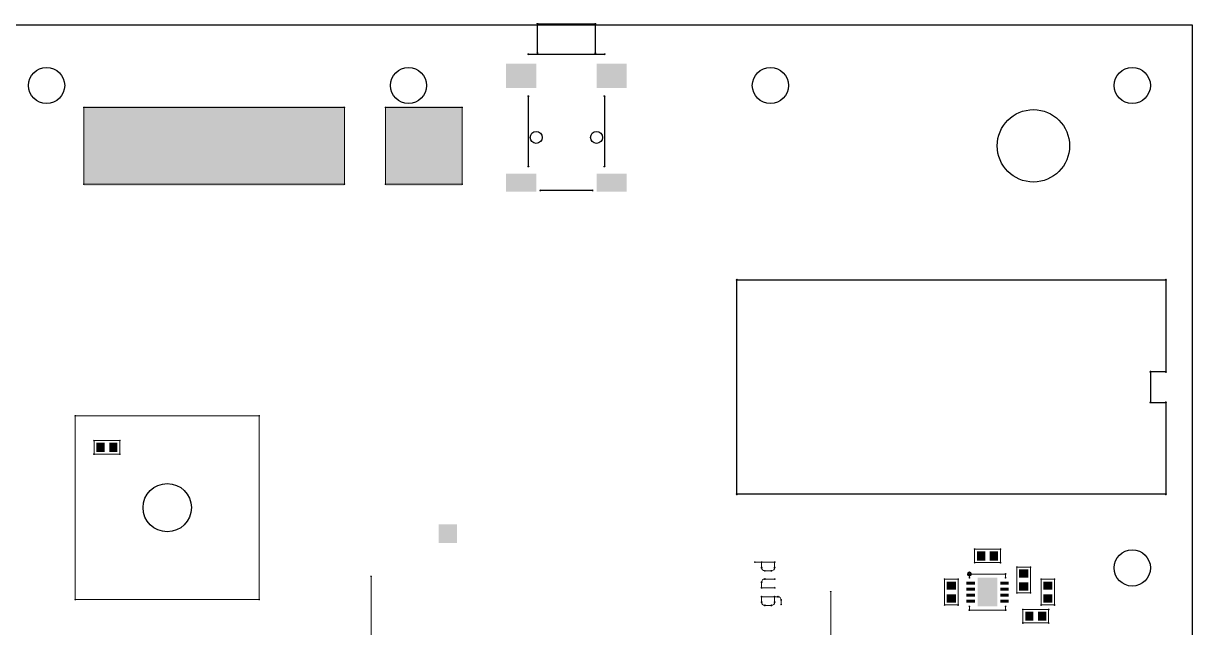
# Model space of a CAD drawing. Header units: millimetres. Extents: x 328 to 783, y 348 to 515.
# Drawn here: x 685.9 to 782.8, y 443.1 to 493.2 of the extents above; entities that cross this region are included whole.
import ezdxf

# ---------------------------------------------------------------- set-up
doc = ezdxf.new("R2010")
doc.units = ezdxf.units.MM
doc.layers.add('20', color=31, linetype='Continuous')
doc.layers.add('21', color=9, linetype='Continuous')

msp = doc.modelspace()

# ---------------------------------------------------------------- hatches: boundary and pattern name
at = {"linetype": 'Continuous'}
for points in [[(725.89, 489.85), (725.89, 487.85), (728.39, 487.85), (728.39, 489.85)], [(733.39, 489.85), (733.39, 487.85), (735.89, 487.85), (735.89, 489.85)], [(690.895, 486.352), (690.895, 479.748), (712.485, 479.748), (712.485, 486.352)], [(715.895, 486.352), (715.895, 479.748), (722.245, 479.748), (722.245, 486.352)], [(691.975, 483.875), (691.975, 482.225), (693.625, 482.225), (693.625, 483.875)], [(691.975, 483.875), (691.975, 482.225), (693.625, 482.225), (693.625, 483.875)], [(716.975, 483.875), (716.975, 482.225), (718.625, 482.225), (718.625, 483.875)], [(716.975, 483.875), (716.975, 482.225), (718.625, 482.225), (718.625, 483.875)], [(728.39, 479.25), (728.39, 480.75), (725.89, 480.75), (725.89, 479.25)], [(735.89, 479.25), (735.89, 480.75), (733.39, 480.75), (733.39, 479.25)], [(691.924, 458.431), (691.924, 457.669), (692.61, 457.669), (692.61, 458.431)], [(692.292, 458.304), (692.292, 457.796), (692.546, 457.796), (692.546, 458.304)], [(692.991, 458.431), (692.991, 457.669), (693.676, 457.669), (693.676, 458.431)], [(693.054, 458.304), (693.054, 457.796), (693.308, 457.796), (693.308, 458.304)], [(721.812, 451.658), (720.288, 451.658), (720.288, 450.134), (721.812, 450.134)], [(721.812, 451.658), (720.288, 451.658), (720.288, 450.134), (721.812, 450.134)], [(764.924, 449.431), (764.924, 448.669), (765.61, 448.669), (765.61, 449.431)], [(765.292, 449.304), (765.292, 448.796), (765.546, 448.796), (765.546, 449.304)], [(765.99, 449.431), (765.99, 448.669), (766.676, 448.669), (766.676, 449.431)], [(766.054, 449.304), (766.054, 448.796), (766.308, 448.796), (766.308, 449.304)], [(768.419, 447.24), (769.181, 447.24), (769.181, 447.926), (768.419, 447.926)], [(762.419, 446.24), (763.181, 446.24), (763.181, 446.926), (762.419, 446.926)], [(764.05, 446.925), (764.05, 446.675), (764.75, 446.675), (764.75, 446.925)], [(764.975, 447.24), (764.975, 444.86), (766.625, 444.86), (766.625, 447.24)], [(767.55, 446.675), (767.55, 446.925), (766.85, 446.925), (766.85, 446.675)], [(768.419, 446.174), (769.181, 446.174), (769.181, 446.86), (768.419, 446.86)], [(768.546, 447.304), (769.054, 447.304), (769.054, 447.558), (768.546, 447.558)], [(770.419, 446.24), (771.181, 446.24), (771.181, 446.926), (770.419, 446.926)], [(762.419, 445.174), (763.181, 445.174), (763.181, 445.86), (762.419, 445.86)], [(762.546, 446.304), (763.054, 446.304), (763.054, 446.558), (762.546, 446.558)], [(764.05, 446.425), (764.05, 446.175), (764.75, 446.175), (764.75, 446.425)], [(764.05, 445.925), (764.05, 445.675), (764.75, 445.675), (764.75, 445.925)], [(767.55, 446.175), (767.55, 446.425), (766.85, 446.425), (766.85, 446.175)], [(767.55, 445.675), (767.55, 445.925), (766.85, 445.925), (766.85, 445.675)], [(768.546, 446.542), (769.054, 446.542), (769.054, 446.796), (768.546, 446.796)], [(770.419, 445.174), (771.181, 445.174), (771.181, 445.86), (770.419, 445.86)], [(770.546, 446.304), (771.054, 446.304), (771.054, 446.558), (770.546, 446.558)], [(762.546, 445.542), (763.054, 445.542), (763.054, 445.796), (762.546, 445.796)], [(764.05, 445.425), (764.05, 445.175), (764.75, 445.175), (764.75, 445.425)], [(767.55, 445.175), (767.55, 445.425), (766.85, 445.425), (766.85, 445.175)], [(770.546, 445.542), (771.054, 445.542), (771.054, 445.796), (770.546, 445.796)], [(769.61, 443.669), (769.61, 444.431), (768.924, 444.431), (768.924, 443.669)], [(769.546, 443.796), (769.546, 444.304), (769.292, 444.304), (769.292, 443.796)], [(770.676, 443.669), (770.676, 444.431), (769.99, 444.431), (769.99, 443.669)], [(770.308, 443.796), (770.308, 444.304), (770.054, 444.304), (770.054, 443.796)]]:
    msp.add_hatch(color=179, dxfattribs=at).paths.add_polyline_path(points, flags=0)

# ---------------------------------------------------------------- linework, layer by layer
at = {"layer": '20'}
for p, q in [((782.8, 493.05), (327.8, 493.05)), ((782.8, 363.05), (782.8, 493.05))]:
    msp.add_line(p, q, dxfattribs=at)
for centre, radius in [((687.8, 488.05), 1.5), ((717.8, 488.05), 1.5), ((747.8, 488.05), 1.5), ((777.8, 488.05), 1.5), ((769.6, 483.05), 3), ((728.39, 483.75), 0.5), ((733.39, 483.75), 0.5), ((697.8, 453.05), 2), ((777.8, 448.05), 1.5)]:
    msp.add_circle(centre, radius, dxfattribs=at)
at = {"layer": '21', "lineweight": 25}
for p, q in [((728.49, 493.15), (733.29, 493.15)), ((728.49, 490.75), (728.49, 493.15)), ((733.29, 490.75), (733.29, 493.15)), ((727.74, 490.65), (734.04, 490.65)), ((727.74, 481.35), (727.74, 487.15)), ((734.04, 487.15), (734.04, 481.35)), ((733.04, 479.35), (728.74, 479.35)), ((745.02, 454.16), (745.02, 471.94)), ((745.02, 471.94), (780.58, 471.94)), ((780.58, 471.94), (780.58, 464.32)), ((779.31, 464.32), (779.31, 461.78)), ((780.58, 464.32), (779.31, 464.32)), ((779.31, 461.78), (780.58, 461.78)), ((780.58, 461.78), (780.58, 454.16)), ((780.58, 454.16), (745.02, 454.16))]:
    msp.add_line(p, q, dxfattribs=at)
at = {"layer": '21', "lineweight": 18}
for p, q in [((690.895, 486.225), (690.895, 479.875)), ((712.485, 486.225), (690.895, 486.225)), ((712.485, 479.875), (712.485, 486.225)), ((715.895, 486.225), (715.895, 479.875)), ((722.245, 486.225), (715.895, 486.225)), ((722.245, 479.875), (722.245, 486.225)), ((690.895, 479.875), (712.485, 479.875)), ((715.895, 479.875), (722.245, 479.875)), ((690.18, 460.67), (705.42, 460.67)), ((690.18, 445.43), (690.18, 460.67)), ((705.42, 460.67), (705.42, 445.43)), ((691.733, 458.609), (693.867, 458.609)), ((691.733, 457.491), (691.733, 458.609)), ((693.867, 458.609), (693.867, 457.491)), ((693.867, 457.491), (691.733, 457.491)), ((764.733, 449.609), (766.867, 449.609)), ((764.733, 448.491), (764.733, 449.609)), ((766.867, 449.609), (766.867, 448.491)), ((746.526, 448.534), (748.152, 448.534)), ((747.068, 448.082), (747.068, 448.534)), ((747.881, 447.811), (747.339, 447.811)), ((748.152, 448.534), (748.152, 448.082)), ((766.867, 448.491), (764.733, 448.491)), ((768.241, 445.983), (768.241, 448.117)), ((768.241, 448.117), (769.359, 448.117)), ((769.359, 448.117), (769.359, 445.983)), ((714.7, 416.86), (714.7, 447.34)), ((747.068, 446.412), (747.068, 446.863)), ((747.339, 447.134), (748.152, 447.134)), ((762.241, 444.983), (762.241, 447.117)), ((762.241, 447.117), (763.359, 447.117)), ((763.359, 447.117), (763.359, 444.983)), ((764.3, 447.25), (764.3, 447.55)), ((764.3, 447.55), (767.3, 447.55)), ((767.3, 447.55), (767.3, 447.25)), ((770.241, 444.983), (770.241, 447.117)), ((770.241, 447.117), (771.359, 447.117)), ((771.359, 447.117), (771.359, 444.983)), ((748.152, 446.412), (747.068, 446.412)), ((752.8, 419.4), (752.8, 446.07)), ((769.359, 445.983), (768.241, 445.983)), ((705.42, 445.43), (690.18, 445.43)), ((747.068, 445.216), (747.068, 445.668)), ((747.068, 445.668), (748.423, 445.668)), ((747.881, 444.946), (747.339, 444.946)), ((748.152, 445.668), (748.152, 445.216)), ((748.694, 445.397), (748.694, 445.036)), ((763.359, 444.983), (762.241, 444.983)), ((771.359, 444.983), (770.241, 444.983)), ((764.3, 444.55), (764.3, 444.85)), ((767.3, 444.55), (764.3, 444.55)), ((767.3, 444.85), (767.3, 444.55)), ((768.733, 443.491), (768.733, 444.609)), ((768.733, 444.609), (770.867, 444.609)), ((770.867, 444.609), (770.867, 443.491)), ((770.867, 443.491), (768.733, 443.491))]:
    msp.add_line(p, q, dxfattribs=at)
at = {"layer": '21', "lineweight": 35}
msp.add_circle((764.3, 447.55), 0.141, dxfattribs=at)
at = {"layer": '21', "lineweight": 18}
for centre, radius, start, end in [((728.49, 493.15), 0.0508, 90, 270), ((728.49, 493.15), 0.0508, 0, 180), ((733.29, 493.15), 0.0508, 0, 180), ((733.29, 493.15), 0.0508, 270, 90), ((727.74, 490.65), 0.0508, 90, 270), ((728.49, 490.75), 0.0508, 180, 0), ((733.29, 490.75), 0.0508, 180, 0), ((734.04, 490.65), 0.0508, 270, 90), ((727.74, 487.15), 0.0508, 0, 180), ((734.04, 487.15), 0.0508, 0, 180), ((690.895, 486.225), 0.0317, 0, 180), ((690.895, 486.225), 0.0318, 90, 270), ((712.485, 486.225), 0.0317, 0, 180), ((712.485, 486.225), 0.0318, 270, 90), ((715.895, 486.225), 0.0317, 0, 180), ((715.895, 486.225), 0.0318, 90, 270), ((722.245, 486.225), 0.0317, 0, 180), ((722.245, 486.225), 0.0318, 270, 90), ((727.74, 481.35), 0.0508, 180, 0), ((734.04, 481.35), 0.0508, 180, 0), ((690.895, 479.875), 0.0317, 90, 270), ((690.895, 479.875), 0.0317, 180, 0), ((712.485, 479.875), 0.0317, 180, 0), ((712.485, 479.875), 0.0317, 270, 90), ((715.895, 479.875), 0.0317, 90, 270), ((715.895, 479.875), 0.0317, 180, 0), ((722.245, 479.875), 0.0317, 180, 0), ((722.245, 479.875), 0.0317, 270, 90), ((728.74, 479.35), 0.0508, 90, 270), ((733.04, 479.35), 0.0508, 270, 90), ((745.02, 471.94), 0.0508, 0, 180), ((745.02, 471.94), 0.0508, 90, 270), ((780.58, 471.94), 0.0508, 0, 180), ((780.58, 471.94), 0.0508, 270, 90), ((779.31, 464.32), 0.0508, 0, 180), ((779.31, 464.32), 0.0508, 90, 270), ((780.58, 464.32), 0.0508, 180, 0), ((780.58, 464.32), 0.0508, 270, 90), ((779.31, 461.78), 0.0508, 90, 270), ((779.31, 461.78), 0.0508, 180, 0), ((780.58, 461.78), 0.0508, 0, 180), ((780.58, 461.78), 0.0508, 270, 90), ((690.18, 460.67), 0.0317, 90, 270), ((690.18, 460.67), 0.0317, 0, 180), ((705.42, 460.67), 0.0317, 0, 180), ((705.42, 460.67), 0.0317, 270, 90), ((691.733, 458.609), 0.0317, 90, 270), ((691.733, 458.609), 0.0317, 0, 180), ((693.867, 458.609), 0.0317, 0, 180), ((693.867, 458.609), 0.0317, 270, 90), ((691.733, 457.491), 0.0318, 90, 270), ((691.733, 457.491), 0.0317, 180, 0), ((693.867, 457.491), 0.0317, 180, 0), ((693.867, 457.491), 0.0318, 270, 90), ((745.02, 454.16), 0.0508, 90, 270), ((745.02, 454.16), 0.0508, 180, 0), ((780.58, 454.16), 0.0508, 180, 0), ((780.58, 454.16), 0.0508, 270, 90), ((764.733, 449.609), 0.0317, 90, 270), ((764.733, 449.609), 0.0317, 0, 180), ((766.867, 449.609), 0.0317, 0, 180), ((766.867, 449.609), 0.0317, 270, 90), ((746.526, 448.534), 0.0381, 90, 270), ((747.068, 448.534), 0.0381, 0, 180), ((747.068, 448.082), 0.0381, 0, 180), ((747.068, 448.082), 0.0381, 180, 0), ((747.339, 448.082), 0.271, 180.00133, 269.99867), ((747.339, 447.811), 0.0381, 90, 270), ((747.339, 447.811), 0.0381, 270, 90), ((747.881, 447.811), 0.0381, 90, 270), ((747.881, 448.082), 0.271, 270.00133, 359.99867), ((747.881, 447.811), 0.0381, 270, 90), ((748.152, 448.534), 0.0381, 0, 180), ((748.152, 448.082), 0.0381, 0, 180), ((748.152, 448.082), 0.0381, 180, 0), ((748.152, 448.534), 0.0381, 270, 90), ((764.733, 448.491), 0.0318, 90, 270), ((764.733, 448.491), 0.0317, 180, 0), ((766.867, 448.491), 0.0317, 180, 0), ((766.867, 448.491), 0.0318, 270, 90), ((768.241, 448.117), 0.0318, 0, 180), ((768.241, 448.117), 0.0317, 90, 270), ((769.359, 448.117), 0.0317, 0, 180), ((769.359, 448.117), 0.0317, 270, 90), ((714.7, 447.34), 0.0381, 0, 180), ((747.068, 446.863), 0.0381, 0, 180), ((747.068, 446.863), 0.0381, 180, 0), ((747.339, 446.863), 0.271, 90.00133, 179.99867), ((747.339, 447.134), 0.0381, 90, 270), ((747.339, 447.134), 0.0381, 270, 90), ((748.152, 447.134), 0.0381, 270, 90), ((762.241, 447.117), 0.0317, 0, 180), ((762.241, 447.117), 0.0317, 90, 270), ((763.359, 447.117), 0.0317, 0, 180), ((763.359, 447.117), 0.0317, 270, 90), ((764.3, 447.55), 0.0381, 0, 180), ((764.3, 447.55), 0.0381, 90, 270), ((764.3, 447.25), 0.0381, 180, 0), ((767.3, 447.55), 0.0381, 0, 180), ((767.3, 447.25), 0.0381, 180, 0), ((767.3, 447.55), 0.0381, 270, 90), ((770.241, 447.117), 0.0318, 0, 180), ((770.241, 447.117), 0.0317, 90, 270), ((771.359, 447.117), 0.0317, 0, 180), ((771.359, 447.117), 0.0317, 270, 90), ((747.068, 446.412), 0.0381, 90, 270), ((747.068, 446.412), 0.0381, 180, 0), ((748.152, 446.412), 0.0381, 270, 90), ((752.8, 446.07), 0.0381, 0, 180), ((768.241, 445.983), 0.0317, 90, 270), ((768.241, 445.983), 0.0318, 180, 0), ((769.359, 445.983), 0.0317, 180, 0), ((769.359, 445.983), 0.0317, 270, 90), ((690.18, 445.43), 0.0318, 90, 270), ((690.18, 445.43), 0.0317, 180, 0), ((705.42, 445.43), 0.0317, 180, 0), ((705.42, 445.43), 0.0318, 270, 90), ((747.068, 445.668), 0.0381, 0, 180), ((747.068, 445.668), 0.0381, 90, 270), ((747.068, 445.216), 0.0381, 0, 180), ((747.068, 445.216), 0.0381, 180, 0), ((747.339, 445.216), 0.271, 180.00133, 269.99867), ((747.339, 444.946), 0.0381, 90, 270), ((747.339, 444.946), 0.0381, 270, 90), ((747.881, 444.946), 0.0381, 90, 270), ((747.881, 445.216), 0.271, 270.00133, 359.99867), ((747.881, 444.946), 0.0381, 270, 90), ((748.152, 445.668), 0.0381, 0, 180), ((748.152, 445.216), 0.0381, 0, 180), ((748.152, 445.216), 0.0381, 180, 0), ((748.423, 445.668), 0.0381, 90, 270), ((748.423, 445.668), 0.0381, 270, 90), ((748.423, 445.397), 0.271, 0.00133, 89.99867), ((748.694, 445.397), 0.0381, 0, 180), ((748.694, 445.397), 0.0381, 180, 0), ((748.694, 445.036), 0.0381, 180, 0), ((762.241, 444.983), 0.0317, 90, 270), ((762.241, 444.983), 0.0317, 180, 0), ((763.359, 444.983), 0.0317, 180, 0), ((763.359, 444.983), 0.0317, 270, 90), ((764.3, 444.85), 0.0381, 0, 180), ((767.3, 444.85), 0.0381, 0, 180), ((770.241, 444.983), 0.0317, 90, 270), ((770.241, 444.983), 0.0318, 180, 0), ((771.359, 444.983), 0.0317, 180, 0), ((771.359, 444.983), 0.0317, 270, 90), ((764.3, 444.55), 0.0381, 90, 270), ((764.3, 444.55), 0.0381, 180, 0), ((767.3, 444.55), 0.0381, 180, 0), ((767.3, 444.55), 0.0381, 270, 90), ((768.733, 444.609), 0.0317, 90, 270), ((768.733, 444.609), 0.0317, 0, 180), ((770.867, 444.609), 0.0317, 0, 180), ((770.867, 444.609), 0.0317, 270, 90), ((768.733, 443.491), 0.0318, 90, 270), ((768.733, 443.491), 0.0317, 180, 0), ((770.867, 443.491), 0.0317, 180, 0), ((770.867, 443.491), 0.0318, 270, 90)]:
    msp.add_arc(centre, radius, start, end, dxfattribs=at)

doc.saveas('drawing.dxf')
